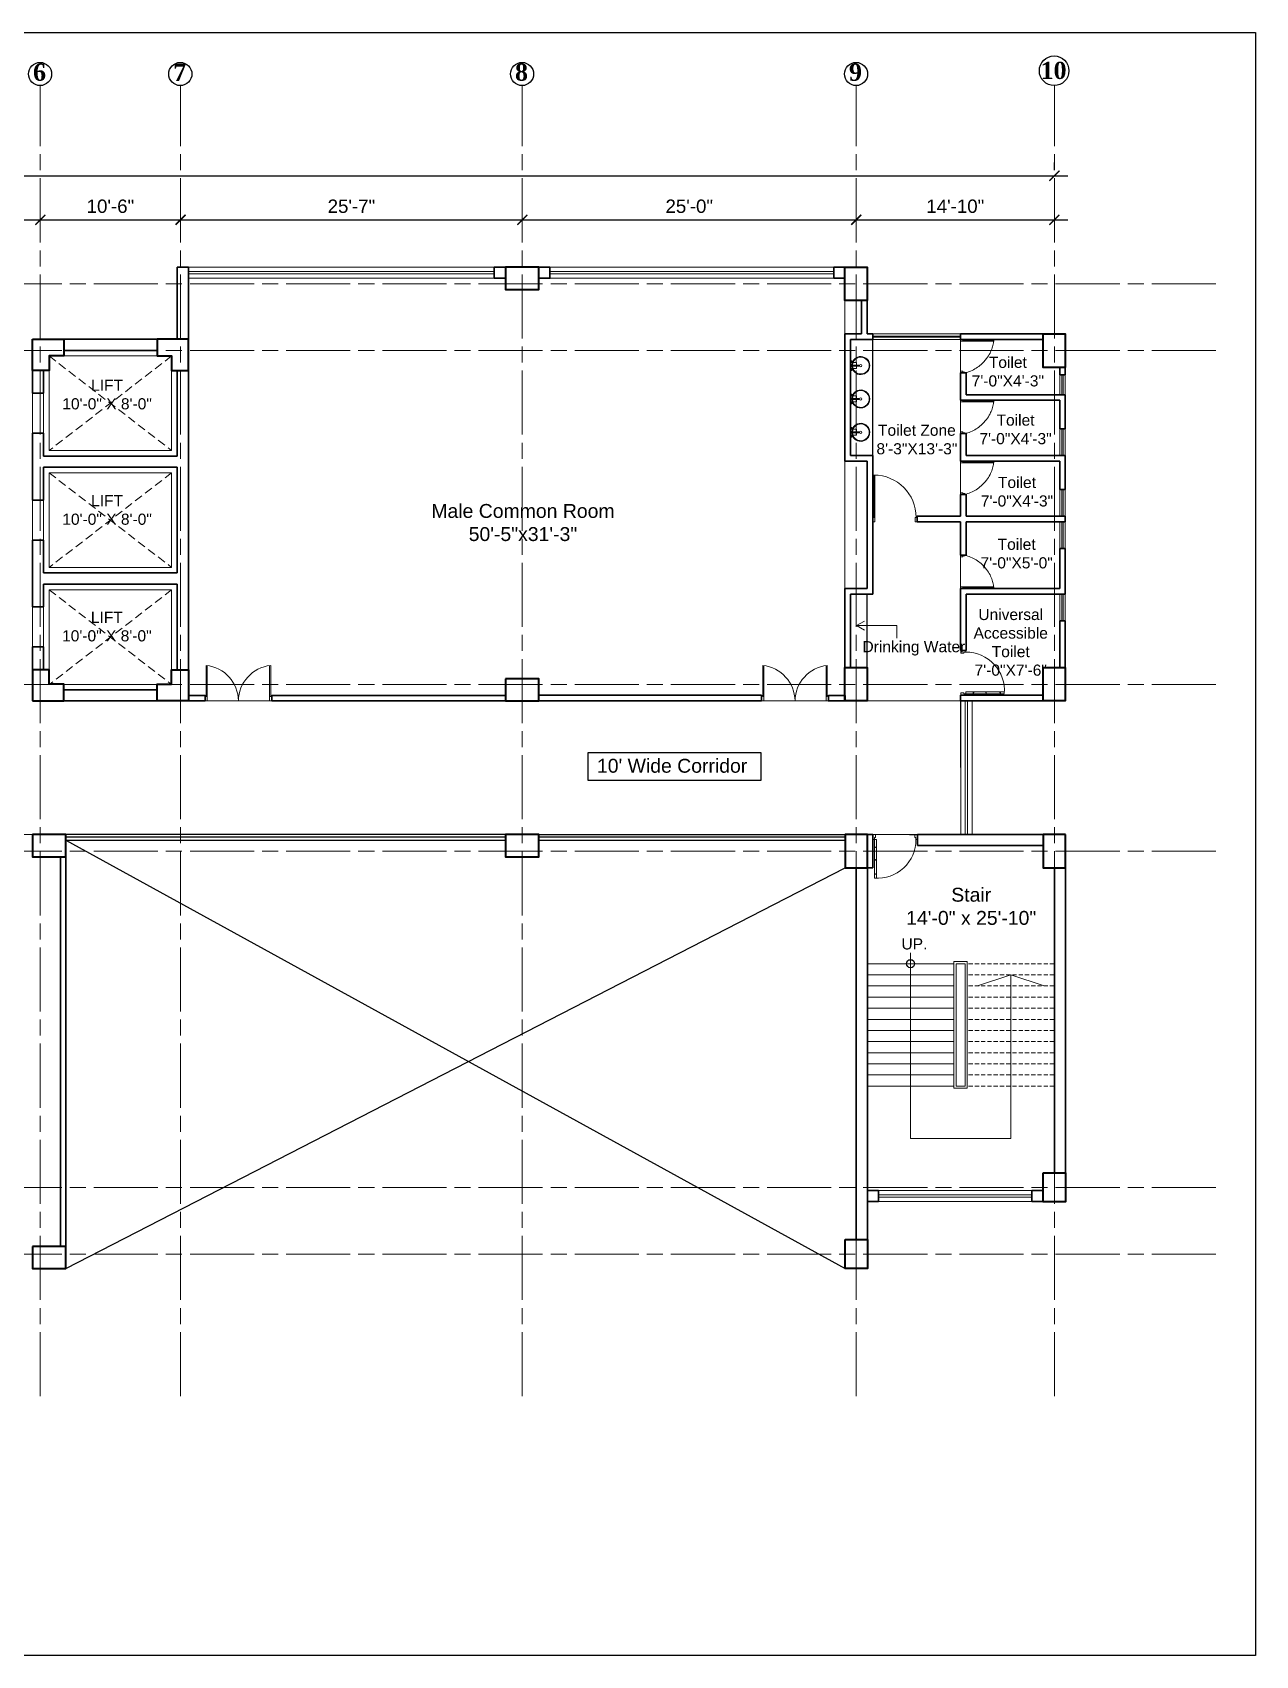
# Model space of a CAD drawing. Header units: inches. Extents: x -12 to 20935469, y -1604 to 24729220.
# Drawn here: x 20857101 to 20858200, y 24703583 to 24705041 of the extents above; entities that cross this region are included whole.
import ezdxf
from ezdxf import colors
from ezdxf.entities.mleader import LeaderData, LeaderLine
from ezdxf.math import Vec2, Vec3

# ---------------------------------------------------------------- set-up
doc = ezdxf.new("R2010")
doc.units = ezdxf.units.IN
doc.header["$LTSCALE"] = 0.03
doc.header["$MEASUREMENT"] = 0
doc.header["$PDMODE"] = 32
doc.header["$PDSIZE"] = 15
doc.linetypes.add('ACAD_ISO08W100', pattern=[36, 24, -3, 6, -3])
doc.linetypes.add('DASHED2', pattern=[0.375, 0.25, -0.125])
for name, color, linetype, lineweight in [('column', 1, 'Continuous', 40), ('Dim Line', 252, 'Continuous', 13), ('Door', 7, 'Continuous', 18), ('Dot', 253, 'Continuous', 0), ('Gas', 21, 'Continuous', 5), ('Glass Line', 252, 'Continuous', 9), ('Grid Line', 252, 'Continuous', 18), ('Hatch', 253, 'Continuous', 15), ('Main Wall', 7, 'Continuous', 30), ('RAIL', 23, 'Continuous', 13), ('STAIR', 46, 'Continuous', 15), ('TOILET FIXTURE', 142, 'Continuous', 5), ('wind.', 150, 'Continuous', 20)]:
    doc.layers.add(name, color=color, linetype=linetype, lineweight=lineweight)
doc.layers.add('FUR', color=251, linetype='Continuous')
doc.layers.add('TEXT', color=7, linetype='Continuous')
doc.styles.add('2', font='swisscl.ttf')
doc.styles.add('RomanS', font='arial.ttf', dxfattribs={"height": 12})
doc.styles.get("Standard").update_dxf_attribs({"font": 'timesbd.ttf'})
doc.dimstyles.new('Aec_Arch_I', dxfattribs={"dimscale": 96, "dimtxt": 12, "dimasz": 0.09375, "dimexe": 0.125, "dimexo": 0.125, "dimgap": 0.0625, "dimtad": 1, "dimdec": 0, "dimzin": 3, "dimdsep": 46, "dimlunit": 4, "dimtxsty": 'RomanS', "dimblk1": 'ARCHTICK', "dimblk2": 'ARCHTICK', "dimsah": 1, "dimcen": 0.09375, "dimdle": 0.125, "dimadec": 0, "dimazin": 0, "dimtfac": 0.75, "dimtdec": 0, "dimtmove": 2, "dimatfit": 3, "dimldrblk": 'ARCHTICK', "dimfxl": 1, "dimfrac": 1, "dimtolj": 1, "dimtzin": 0, "dimarcsym": 0})

# ---------------------------------------------------------------- blocks, each defined once
blk = doc.blocks.new('_ArchTick')
at = {"color": 0, "linetype": 'ByBlock', "lineweight": 35, "const_width": 0.15}
blk.add_lwpolyline([(-0.5, -0.5), (0.5, 0.5)], dxfattribs=at)
blk = doc.blocks.new('*D21')
at = {"layer": 'Defpoints', "color": 0, "transparency": 16777216}
for p in [(20831844.3, 24724578.2), (20832040.8, 24724578.2), (20832040.8, 24724578.2)]:
    blk.add_point(p, dxfattribs=at)
at = {"layer": 'Dim Line', "color": 0, "lineweight": -2, "transparency": 16777216}
for p, q in [((20831832.3, 24724578.2), (20832052.8, 24724578.2)), ((20831844.3, 24724566.2), (20831844.3, 24724566.2)), ((20832040.8, 24724566.2), (20832040.8, 24724566.2))]:
    blk.add_line(p, q, dxfattribs=at)
at = {"layer": 'Dim Line', "color": 0, "lineweight": -2, "transparency": 16777216, "xscale": 9, "yscale": 9, "zscale": 9, "rotation": 180}
blk.add_blockref('_ArchTick', (20831844.3, 24724578.2), dxfattribs=at)
at = {"layer": 'Dim Line', "color": 0, "lineweight": -2, "transparency": 16777216, "xscale": 9, "yscale": 9, "zscale": 9}
blk.add_blockref('_ArchTick', (20832040.8, 24724578.2), dxfattribs=at)
at = {"layer": 'Dim Line', "color": 0, "transparency": 16777216, "insert": (20831942.5, 24724590.3), "char_height": 12, "attachment_point": 5, "style": 'RomanS'}
blk.add_mtext('\\A1;16\'-5"', dxfattribs=at)
blk = doc.blocks.new('*D22')
at = {"layer": 'Defpoints', "color": 0, "transparency": 16777216}
for p in [(20832040.8, 24724578.2), (20832166.8, 24724578.2), (20832166.8, 24724578.2)]:
    blk.add_point(p, dxfattribs=at)
at = {"layer": 'Dim Line', "color": 0, "lineweight": -2, "transparency": 16777216}
for p, q in [((20832028.8, 24724578.2), (20832178.8, 24724578.2)), ((20832040.8, 24724566.2), (20832040.8, 24724566.2)), ((20832166.8, 24724566.2), (20832166.8, 24724566.2))]:
    blk.add_line(p, q, dxfattribs=at)
at = {"layer": 'Dim Line', "color": 0, "lineweight": -2, "transparency": 16777216, "xscale": 9, "yscale": 9, "zscale": 9, "rotation": 180}
blk.add_blockref('_ArchTick', (20832040.8, 24724578.2), dxfattribs=at)
at = {"layer": 'Dim Line', "color": 0, "lineweight": -2, "transparency": 16777216, "xscale": 9, "yscale": 9, "zscale": 9}
blk.add_blockref('_ArchTick', (20832166.8, 24724578.2), dxfattribs=at)
at = {"layer": 'Dim Line', "color": 0, "transparency": 16777216, "insert": (20832103.8, 24724590.3), "char_height": 12, "attachment_point": 5, "style": 'RomanS'}
blk.add_mtext('\\A1;10\'-6"', dxfattribs=at)
blk = doc.blocks.new('*D23')
at = {"layer": 'Defpoints', "color": 0, "transparency": 16777216}
for p in [(20832166.8, 24724578.2), (20832473.8, 24724578.2), (20832473.8, 24724578.2)]:
    blk.add_point(p, dxfattribs=at)
at = {"layer": 'Dim Line', "color": 0, "lineweight": -2, "transparency": 16777216}
for p, q in [((20832154.8, 24724578.2), (20832485.8, 24724578.2)), ((20832166.8, 24724566.2), (20832166.8, 24724566.2)), ((20832473.8, 24724566.2), (20832473.8, 24724566.2))]:
    blk.add_line(p, q, dxfattribs=at)
at = {"layer": 'Dim Line', "color": 0, "lineweight": -2, "transparency": 16777216, "xscale": 9, "yscale": 9, "zscale": 9, "rotation": 180}
blk.add_blockref('_ArchTick', (20832166.8, 24724578.2), dxfattribs=at)
at = {"layer": 'Dim Line', "color": 0, "lineweight": -2, "transparency": 16777216, "xscale": 9, "yscale": 9, "zscale": 9}
blk.add_blockref('_ArchTick', (20832473.8, 24724578.2), dxfattribs=at)
at = {"layer": 'Dim Line', "color": 0, "transparency": 16777216, "insert": (20832320.3, 24724590.3), "char_height": 12, "attachment_point": 5, "style": 'RomanS'}
blk.add_mtext('\\A1;25\'-7"', dxfattribs=at)
blk = doc.blocks.new('*D10')
at = {"layer": 'Defpoints', "color": 0, "transparency": 16777216}
for p in [(20832473.8, 24724578.2), (20832773.8, 24724578.2), (20832773.8, 24724578.2)]:
    blk.add_point(p, dxfattribs=at)
at = {"layer": 'Dim Line', "color": 0, "lineweight": -2, "transparency": 16777216}
blk.add_line((20832461.8, 24724578.2), (20832785.8, 24724578.2), dxfattribs=at)
at = {"layer": 'Dim Line', "color": 0, "lineweight": -2, "transparency": 16777216, "xscale": 9, "yscale": 9, "zscale": 9, "rotation": 180}
blk.add_blockref('_ArchTick', (20832473.8, 24724578.2), dxfattribs=at)
at = {"layer": 'Dim Line', "color": 0, "lineweight": -2, "transparency": 16777216, "xscale": 9, "yscale": 9, "zscale": 9}
blk.add_blockref('_ArchTick', (20832773.8, 24724578.2), dxfattribs=at)
at = {"layer": 'Dim Line', "color": 0, "transparency": 16777216, "insert": (20832623.8, 24724590.3), "char_height": 12, "attachment_point": 5, "style": 'RomanS'}
blk.add_mtext('\\A1;25\'-0"', dxfattribs=at)
blk = doc.blocks.new('*D11')
at = {"layer": 'Defpoints', "color": 0, "transparency": 16777216}
for p in [(20832773.8, 24724578.2), (20832951.8, 24724578.2), (20832951.8, 24724578.2)]:
    blk.add_point(p, dxfattribs=at)
at = {"layer": 'Dim Line', "color": 0, "lineweight": -2, "transparency": 16777216}
for p, q in [((20832761.8, 24724578.2), (20832963.8, 24724578.2)), ((20832951.8, 24724566.2), (20832951.8, 24724566.2))]:
    blk.add_line(p, q, dxfattribs=at)
at = {"layer": 'Dim Line', "color": 0, "lineweight": -2, "transparency": 16777216, "xscale": 9, "yscale": 9, "zscale": 9, "rotation": 180}
blk.add_blockref('_ArchTick', (20832773.8, 24724578.2), dxfattribs=at)
at = {"layer": 'Dim Line', "color": 0, "lineweight": -2, "transparency": 16777216, "xscale": 9, "yscale": 9, "zscale": 9}
blk.add_blockref('_ArchTick', (20832951.8, 24724578.2), dxfattribs=at)
at = {"layer": 'Dim Line', "color": 0, "transparency": 16777216, "insert": (20832862.8, 24724590.3), "char_height": 12, "attachment_point": 5, "style": 'RomanS'}
blk.add_mtext('\\A1;14\'-10"', dxfattribs=at)
blk = doc.blocks.new('*D13')
at = {"layer": 'Defpoints', "color": 0, "transparency": 16777216}
for p in [(20830948.3, 24724610.7), (20832951.8, 24724617.8), (20832951.8, 24724610.7)]:
    blk.add_point(p, dxfattribs=at)
at = {"layer": 'Dim Line', "color": 0, "lineweight": -2, "transparency": 16777216}
for p, q in [((20830948.3, 24724622.7), (20830948.3, 24724629.8)), ((20832951.8, 24724622.7), (20832951.8, 24724629.8)), ((20830936.3, 24724617.8), (20832963.8, 24724617.8))]:
    blk.add_line(p, q, dxfattribs=at)
at = {"layer": 'Dim Line', "color": 0, "lineweight": -2, "transparency": 16777216, "xscale": 9, "yscale": 9, "zscale": 9, "rotation": 180}
blk.add_blockref('_ArchTick', (20830948.3, 24724617.8), dxfattribs=at)
at = {"layer": 'Dim Line', "color": 0, "lineweight": -2, "transparency": 16777216, "xscale": 9, "yscale": 9, "zscale": 9}
blk.add_blockref('_ArchTick', (20832951.8, 24724617.8), dxfattribs=at)
at = {"layer": 'Dim Line', "color": 0, "transparency": 16777216, "insert": (20831950, 24724629.9), "char_height": 12, "attachment_point": 5, "style": 'RomanS'}
blk.add_mtext('\\A1;166\'-11"', dxfattribs=at)
blk = doc.blocks.new('Door_45')
at = {"layer": 'Door'}
for p, q in [((1.5, 5), (1.5, 44)), ((1.5, 40), (2.2, 40)), ((2.2, 40), (2.2, 39.5)), ((2.2, 39.5), (2.7, 39.5)), ((2.7, 39.5), (2.7, 40)), ((2.7, 40), (3.5, 40)), ((3.5, 44), (3.5, 5)), ((1.5, 25.8), (2.2, 25.8)), ((2.2, 25.8), (2.2, 25.3)), ((2.2, 25.3), (2.7, 25.3)), ((2.7, 25.8), (3.5, 25.8)), ((2.7, 25.3), (2.7, 25.8)), ((0, 0), (0, 5)), ((0, 5), (1.5, 5)), ((1.5, 12.6), (2.2, 12.6)), ((3.5, 5), (1.5, 5)), ((1.5, 5), (1.5, 3)), ((1.5, 3), (2.5, 3)), ((2.2, 12.6), (2.2, 13.1)), ((2.2, 13.1), (2.7, 13.1)), ((2.5, 3), (2.5, 0)), ((2.7, 13.1), (2.7, 12.6)), ((2.7, 12.6), (3.5, 12.6)), ((42.5, 3), (42.5, 0)), ((43.5, 3), (42.5, 3)), ((45, 5), (43.5, 5)), ((43.5, 5), (43.5, 3)), ((45, 0), (45, 5)), ((2.5, 0), (0, 0)), ((42.5, 0), (45, 0))]:
    blk.add_line(p, q, dxfattribs=at)
blk.add_arc((4.7, 5.3), 38.8, 359.6233, 94.6685, dxfattribs=at)
blk = doc.blocks.new('A$C36295410')
at = {"layer": 'Door'}
for p, q in [((1, 4), (1, 32)), ((2, 0), (2, 32)), ((58, 0), (58, 32)), ((59, 4), (59, 32)), ((1, 5), (0, 5)), ((2, 4), (1, 4)), ((58, 4), (59, 4)), ((59, 5), (60, 5)), ((2, 0), (0, 0)), ((58, 0), (60, 0))]:
    blk.add_line(p, q, dxfattribs=at)
for centre, start, end in [((-2.5, -0.3), 0.5906, 83.7783), ((62.5, -0.3), 96.2217, 179.4094)]:
    blk.add_arc(centre, 32.5, start, end, dxfattribs=at)
blk = doc.blocks.new('sssss-flat-876')
at = {"layer": 'Door', "linetype": 'Continuous', "ltscale": 3}
blk.add_line((3666.5, 84027.2), (3666.5, 84055.7), dxfattribs=at)
at = {"layer": 'Door', "linetype": 'Continuous', "ltscale": 3, "extrusion": (-7.21527e-09, -3.35624e-18, 1), "elevation": 0}
for points in [[(3666.5, 84057.2), (3666.5, 84055.7), (3668.4, 84055.7), (3668.4, 84056.5), (3670.2, 84056.5), (3670.2, 84057.2)], [(3668.4, 84055.7), (3696.2, 84055.7), (3696.2, 84056.5), (3668.4, 84056.5)]]:
    blk.add_lwpolyline(points, close=True, dxfattribs=at)
at = {"layer": 'Door', "linetype": 'Continuous', "ltscale": 3, "flags": 128}
blk.add_lwpolyline([(3670.2, 84027.2, 0.04096), (3675.5, 84028.9, 0.082496), (3684.9, 84034.8, 0.052187), (3689.7, 84040, 0.043988), (3692.9, 84045, 0.036571), (3694.8, 84049.6, 0.034751), (3695.9, 84054.2, 0.011435), (3696.2, 84055.7)], format="xyb", dxfattribs=at)
at = {"layer": 'Door', "linetype": 'Continuous', "ltscale": 3}
blk.add_lwpolyline([(3666.5, 84027.2), (3666.5, 84028.7), (3668.4, 84028.7), (3668.4, 84027.9), (3670.2, 84027.9), (3670.2, 84027.2)], close=True, dxfattribs=at)
blk = doc.blocks.new('7-flat-72')
at = {"layer": 'Glass Line', "color": 8, "ltscale": 20}
for p, q in [((-64478.7, 376960.5), (-64480.3, 376960.5)), ((-64480.3, 376959.5), (-64480.3, 376960.5)), ((-64480.3, 376959.5), (-64480.3, 376960.5)), ((-64478.7, 376959.5), (-64480.3, 376959.5)), ((-64480.3, 376959.1), (-64480.3, 376959.4)), ((-64478.7, 376959.4), (-64480.3, 376959.4)), ((-64478.7, 376959.1), (-64480.3, 376959.1)), ((-64480.2, 376959.4), (-64480.2, 376959.5)), ((-64480.1, 376959.5), (-64480.1, 376960.5)), ((-64479.9, 376959.5), (-64479.9, 376960.5)), ((-64479.5, 376959.5), (-64479.5, 376960.5)), ((-64479.1, 376959.5), (-64479.1, 376960.5)), ((-64478.9, 376959.5), (-64478.9, 376960.5)), ((-64478.9, 376959.4), (-64478.9, 376959.5)), ((-64478.8, 376959.5), (-64478.8, 376960.5)), ((-64478.7, 376959.5), (-64478.7, 376960.5)), ((-64478.7, 376959.1), (-64478.7, 376959.4)), ((-64475.1, 376959.4), (-64476.9, 376959.4)), ((-64476.9, 376959.1), (-64476.9, 376959.4)), ((-64475.1, 376959.1), (-64476.9, 376959.1)), ((-64476.6, 376959.4), (-64476.6, 376966.6)), ((-64475.5, 376966.6), (-64476.6, 376966.6)), ((-64475.5, 376959.4), (-64475.5, 376966.6)), ((-64475.1, 376959.1), (-64475.1, 376959.4)), ((-64473.3, 376960.5), (-64471.7, 376960.5)), ((-64473.3, 376959.5), (-64473.3, 376960.5)), ((-64473.3, 376959.5), (-64473.3, 376960.5)), ((-64473.3, 376959.5), (-64471.7, 376959.5)), ((-64473.3, 376959.1), (-64473.3, 376959.4)), ((-64473.3, 376959.4), (-64471.7, 376959.4)), ((-64473.3, 376959.1), (-64471.7, 376959.1)), ((-64473.1, 376959.5), (-64473.1, 376960.5)), ((-64473.1, 376959.4), (-64473.1, 376959.5)), ((-64472.9, 376959.5), (-64472.9, 376960.5)), ((-64472.5, 376959.5), (-64472.5, 376960.5)), ((-64472.1, 376959.5), (-64472.1, 376960.5)), ((-64471.9, 376959.5), (-64471.9, 376960.5)), ((-64471.9, 376959.4), (-64471.9, 376959.5)), ((-64471.8, 376959.5), (-64471.8, 376960.5)), ((-64471.7, 376959.5), (-64471.7, 376960.5)), ((-64471.7, 376959.1), (-64471.7, 376959.4))]:
    blk.add_line(p, q, dxfattribs=at)
blk.add_circle((-64476, 376968.4, 0), 1.08, dxfattribs=at)
for radius, start, end in [(8.1, 273.8334, 266.1883), (7.55, 274.115, 265.9068)]:
    blk.add_arc((-64476, 376968.4, 0), radius, start, end, dxfattribs=at)
blk = doc.blocks.new('SFSFSFS-flat-72')
at = {"layer": 'TOILET FIXTURE', "ltscale": 0.2}
blk.add_lwpolyline([(-3918.5, -3608.1), (-3918.5, -3602.7), (-3923.9, -3602.7), (-3923.9, -3608.1)], close=True, dxfattribs=at)
at = {"layer": 'TOILET FIXTURE', "ltscale": 20}
blk.add_blockref('7-flat-72', (60554.8, -380567.2), dxfattribs=at)
blk = doc.blocks.new('$D40')
at = {"layer": 'Door'}
for p, q in [((1, 4), (1, 42)), ((2, 0), (2, 42)), ((1, 5), (0, 5)), ((2, 0), (0, 0)), ((2, 4), (1, 4)), ((39, 4), (38, 4)), ((38, 4), (38, 0)), ((40, 0), (38, 0)), ((40, 5), (39, 5)), ((39, 5), (39, 4))]:
    blk.add_line(p, q, dxfattribs=at)
blk.add_arc((1, 4), 38, 0, 90, dxfattribs=at)
blk = doc.blocks.new('fff')
at = {"layer": 'Grid Line', "color": 252, "linetype": 'ACAD_ISO08W100', "lineweight": 9, "ltscale": 80, "true_color": 0x939598}
for p, q in [((20832040.8, 24723521.1), (20832040.8, 24724698.8)), ((20832166.8, 24723521.1), (20832166.8, 24724698.8)), ((20832473.8, 24723521.1), (20832473.8, 24724698.8)), ((20832773.8, 24723521.1), (20832773.8, 24724698.8)), ((20832951.8, 24723521.1), (20832951.8, 24724698.8)), ((20833096.9, 24724520.6), (20830726.1, 24724520.6)), ((20833096.9, 24724460.6), (20830726.1, 24724460.6)), ((20833096.9, 24724160.7), (20830726.1, 24724160.7)), ((20833096.9, 24724010.7), (20830726.1, 24724010.7)), ((20833096.9, 24723708.7), (20830726.1, 24723708.7)), ((20833096.9, 24723648.8), (20830726.1, 24723648.8))]:
    blk.add_line(p, q, dxfattribs=at)
at = {"layer": 'Dim Line'}
for base, p1, p2, picture, middle in [((20832951.7523, 24724617.8128), (20830948.3088, 24724610.7482), (20832951.7523, 24724610.7482), '*D13', (20831950.0306, 24724629.9397)), ((20832040.7792, 24724578.1666), (20831844.25, 24724578.1666), (20832040.7792, 24724578.1666), '*D21', (20831942.5146, 24724590.2934)), ((20832166.8, 24724578.2), (20832040.8, 24724578.2), (20832166.8, 24724578.2), '*D22', (20832103.8, 24724590.3)), ((20832473.8, 24724578.2), (20832166.8, 24724578.2), (20832473.8, 24724578.2), '*D23', (20832320.3, 24724590.3)), ((20832773.8, 24724578.2), (20832473.8, 24724578.2), (20832773.8, 24724578.2), '*D10', (20832623.8, 24724590.3)), ((20832951.8, 24724578.2), (20832773.8, 24724578.2), (20832951.8, 24724578.2), '*D11', (20832862.8, 24724590.3))]:
    dim = blk.add_linear_dim(base=base, p1=p1, p2=p2, dimstyle='Aec_Arch_I', dxfattribs=at)
    dim.commit()
    dim.dimension.update_dxf_attribs({"geometry": picture, "text_midpoint": middle})

msp = doc.modelspace()

# ---------------------------------------------------------------- linework, layer by layer
for p, q in [((20857856.3, 24704661), (20857856.3, 24704765.2)), ((20858029.3, 24704770.2), (20858029.3, 24704770.2)), ((20857851.3, 24704470.4), (20857851.3, 24704536.4)), ((20857940.3, 24704445.6), (20857935.3, 24704445.6)), ((20857526.5, 24704320.4), (20857131.5, 24704320.4)), ((20857131.5, 24704318.4), (20857526.5, 24704318.4)), ((20857131.5, 24704315.4), (20857526.5, 24704315.4)), ((20857131.5, 24704315.4), (20857831.5, 24703930.4)), ((20857556.5, 24704320.4), (20857831.5, 24704320.4)), ((20857556.5, 24704318.4), (20857831.5, 24704318.4)), ((20857556.5, 24704315.4), (20857831.5, 24704315.4)), ((20857889.3, 24704320.4), (20857991.5, 24704320.4)), ((20857131.5, 24703930.4), (20857831.5, 24704290.4))]:
    msp.add_line(p, q)
msp.add_lwpolyline([(20857755.9, 24704368.8), (20857600.7, 24704368.8), (20857600.7, 24704394.1), (20857755.9, 24704394.1)], close=True)
msp.add_circle((20857890.3, 24704204.3), 3.61)
at = {"layer": 'column', "lineweight": 40, "ltscale": 20}
for points in [[(20857526.5, 24704830.2), (20857526.5, 24704810.2), (20857556.5, 24704810.2), (20857556.5, 24704830.2)], [(20857831.3, 24704830.2), (20857851.3, 24704830.2), (20857851.3, 24704800.2), (20857831.3, 24704800.2)], [(20858009.3, 24704770.2), (20858029.3, 24704770.2), (20858029.3, 24704740.2), (20858009.3, 24704740.2)], [(20857831.3, 24704470.4), (20857851.3, 24704470.4), (20857851.3, 24704440.4), (20857831.3, 24704440.4)], [(20858009.3, 24704470.4), (20858029.3, 24704470.4), (20858029.3, 24704440.4), (20858009.3, 24704440.4)], [(20857526.5, 24704460.4), (20857526.5, 24704440.4), (20857556.5, 24704440.4), (20857556.5, 24704460.4)], [(20857101.5, 24704320.4), (20857101.5, 24704300.4), (20857131.5, 24704300.4), (20857131.5, 24704320.4)], [(20857526.5, 24704320.4), (20857526.5, 24704300.4), (20857556.5, 24704300.4), (20857556.5, 24704320.4)], [(20857851.5, 24704320.4), (20857831.5, 24704320.4), (20857831.5, 24704290.4), (20857851.5, 24704290.4)], [(20858029.5, 24704320.4), (20858009.5, 24704320.4), (20858009.5, 24704290.4), (20858029.5, 24704290.4)], [(20858009.5, 24704016.3), (20858029.5, 24704016.3), (20858029.5, 24703990.3), (20858009.5, 24703990.3)], [(20857101.5, 24703950.3), (20857101.5, 24703930.3), (20857131.5, 24703930.3), (20857131.5, 24703950.3)], [(20857831.5, 24703956.4), (20857851.5, 24703956.4), (20857851.5, 24703930.4), (20857831.5, 24703930.4)]]:
    msp.add_lwpolyline(points, close=True, dxfattribs=at)
for points in [[(20857101.5, 24704765.4), (20857129.5, 24704765.4), (20857129.5, 24704750.4), (20857116.5, 24704750.4), (20857116.5, 24704737.4), (20857101.5, 24704737.4), (20857101.5, 24704765.4)], [(20857241.5, 24704765.4), (20857213.5, 24704765.4), (20857213.5, 24704750.4), (20857226.5, 24704750.4), (20857226.5, 24704737.4), (20857241.5, 24704737.4), (20857241.5, 24704765.4)], [(20857101.5, 24704440.4), (20857129.5, 24704440.4), (20857129.5, 24704455.4), (20857116.5, 24704455.4), (20857116.5, 24704468.4), (20857101.5, 24704468.4), (20857101.5, 24704440.4)], [(20857241.5, 24704440.4), (20857213.5, 24704440.4), (20857213.5, 24704455.4), (20857226.5, 24704455.4), (20857226.5, 24704468.4), (20857241.5, 24704468.4), (20857241.5, 24704440.4)]]:
    msp.add_lwpolyline(points, dxfattribs=at)
at = {"layer": 'Defpoints'}
msp.add_lwpolyline([(20855761.3, 24705041.1), (20858200.2, 24705041.1), (20858200.2, 24703582.6), (20855761.3, 24703582.6)], close=True, dxfattribs=at)
at = {"layer": 'Dot', "linetype": 'DASHED2', "lineweight": 0, "ltscale": 1000}
for points in [[(20857116.4, 24704750.4), (20857226.5, 24704665.4), (20857226.5, 24704750.4), (20857116.4, 24704665.4)], [(20857116.4, 24704645.4), (20857226.5, 24704560.4), (20857226.5, 24704645.4), (20857116.4, 24704560.4)], [(20857116.5, 24704540.4), (20857226.5, 24704455.2), (20857226.5, 24704540.4), (20857116.5, 24704455.2)]]:
    msp.add_lwpolyline(points, dxfattribs=at)
at = {"layer": 'Gas', "color": 0, "lineweight": 5}
for points in [[(20857116.4, 24704665.4), (20857226.5, 24704665.4), (20857226.5, 24704750.4), (20857116.4, 24704750.4)], [(20857116.4, 24704560.4), (20857226.5, 24704560.4), (20857226.5, 24704645.4), (20857116.4, 24704645.4)], [(20857116.5, 24704455.2), (20857226.5, 24704455.2), (20857226.5, 24704540.4), (20857116.5, 24704540.4)], [(20857929.3, 24704206.3), (20857941.3, 24704206.3), (20857941.3, 24704092.3), (20857929.3, 24704092.3)], [(20857931.3, 24704204.3), (20857939.3, 24704204.3), (20857939.3, 24704094.3), (20857931.3, 24704094.3)]]:
    msp.add_lwpolyline(points, close=True, dxfattribs=at)
at = {"layer": 'Gas', "color": 0, "lineweight": 35}
msp.add_lwpolyline([(20857101.5, 24704440.4), (20857101.5, 24704440.4)], dxfattribs=at)
at = {"layer": 'Hatch', "lineweight": 5}
for p, q in [((20857831.3, 24704770.2), (20857831.3, 24704800.2)), ((20857831.3, 24704541.4), (20857831.3, 24704656))]:
    msp.add_line(p, q, dxfattribs=at)
at = {"layer": 'Hatch', "lineweight": 0}
msp.add_lwpolyline([(20857935.5, 24704320.4), (20857935.3, 24704440.5), (20857851.3, 24704440.4), (20857101.5, 24704440.4), (20857101.5, 24704755.4), (20856921.8, 24704755.2), (20856921.8, 24704440.4), (20856099.8, 24704440.5), (20856099.8, 24704320.5)], close=True, dxfattribs=at)
at = {"layer": 'Main Wall', "lineweight": 30}
for p, q in [((20857231.5, 24704830.2), (20857241.5, 24704830.2)), ((20857231.5, 24704830.2), (20857231.5, 24704765.4)), ((20857241.5, 24704468.4), (20857241.5, 24704830.2)), ((20857526.3, 24704830.2), (20857516.3, 24704830.2)), ((20857516.3, 24704830.2), (20857516.3, 24704820.2)), ((20857516.3, 24704820.2), (20857526.3, 24704820.2)), ((20857821.3, 24704830.2), (20857831.3, 24704830.2)), ((20857821.3, 24704820.2), (20857821.3, 24704830.2)), ((20857831.3, 24704820.2), (20857821.3, 24704820.2)), ((20857846.3, 24704770.2), (20857846.3, 24704800.2)), ((20857851.3, 24704770.2), (20857851.3, 24704800.2)), ((20857111.5, 24704765.4), (20857231.5, 24704765.4)), ((20857831.3, 24704656), (20857831.3, 24704770.2)), ((20857846.3, 24704770.2), (20857831.3, 24704770.2)), ((20857836.3, 24704661), (20857836.3, 24704765.2)), ((20857856.3, 24704765.2), (20857836.3, 24704765.2)), ((20857856.3, 24704770.2), (20857851.3, 24704770.2)), ((20857856.3, 24704765.2), (20857856.3, 24704770.2)), ((20858009.3, 24704770.2), (20857935.3, 24704770.2)), ((20857935.3, 24704765.2), (20857935.3, 24704770.2)), ((20858009.3, 24704765.2), (20857935.3, 24704765.2)), ((20857129.5, 24704755.4), (20857213.5, 24704755.4)), ((20857940.3, 24704735.2), (20857935.3, 24704735.2)), ((20858029.3, 24704733.6), (20858029.3, 24704740.2)), ((20857101.5, 24704716.9), (20857111.5, 24704716.9)), ((20857935.3, 24704710.6), (20858024.3, 24704710.6)), ((20858029.3, 24704685), (20858029.3, 24704715.6)), ((20857101.5, 24704680.9), (20857111.5, 24704680.9)), ((20857935.3, 24704680.6), (20857940.3, 24704680.6)), ((20857111.5, 24704660.4), (20857231.5, 24704660.4)), ((20857856.3, 24704661), (20857836.3, 24704661)), ((20857856.3, 24704606.4), (20857856.3, 24704661)), ((20858029.3, 24704630.4), (20858029.3, 24704661)), ((20857111.5, 24704650.4), (20857231.5, 24704650.4)), ((20857851.3, 24704656), (20857831.3, 24704656)), ((20857851.3, 24704541.4), (20857851.3, 24704656)), ((20857935.3, 24704656), (20858024.3, 24704656)), ((20858024.3, 24704656), (20858024.3, 24704630.4)), ((20858029.3, 24704630.4), (20858024.3, 24704630.4)), ((20857101.5, 24704620.9), (20857111.5, 24704620.9)), ((20857935.3, 24704626), (20857940.3, 24704626)), ((20857856.3, 24704536.4), (20857856.3, 24704606.4)), ((20857896.3, 24704601.4), (20857896.3, 24704606.4)), ((20857896.3, 24704601.4), (20857935.3, 24704601.4)), ((20857935.3, 24704571.4), (20857935.3, 24704601.4)), ((20858029.3, 24704606.4), (20857940.3, 24704606.4)), ((20857940.3, 24704601.4), (20858029.3, 24704601.4)), ((20857940.3, 24704571.4), (20857940.3, 24704601.4)), ((20858029.3, 24704601.4), (20858029.3, 24704606.4)), ((20857111.5, 24704584.9), (20857101.5, 24704584.9)), ((20857935.3, 24704571.4), (20857940.3, 24704571.4)), ((20858024.3, 24704577.4), (20858029.3, 24704577.4)), ((20858024.3, 24704577.4), (20858024.3, 24704541.4)), ((20858029.3, 24704536.4), (20858029.3, 24704577.4)), ((20857111.5, 24704555.4), (20857231.5, 24704555.4)), ((20857111.5, 24704545.4), (20857231.5, 24704545.4)), ((20857831.3, 24704470.4), (20857831.3, 24704541.4)), ((20857851.3, 24704541.4), (20857831.3, 24704541.4)), ((20857935.3, 24704485.6), (20857935.3, 24704541.4)), ((20857935.3, 24704541.4), (20858024.3, 24704541.4)), ((20857836.3, 24704470.4), (20857836.3, 24704536.4)), ((20857856.3, 24704536.4), (20857836.3, 24704536.4)), ((20857940.3, 24704485.6), (20857940.3, 24704536.4)), ((20857940.3, 24704536.4), (20858029.3, 24704536.4)), ((20857111.5, 24704524.9), (20857101.5, 24704524.9)), ((20858024.3, 24704512.4), (20858024.3, 24704470.4)), ((20858024.3, 24704512.4), (20858029.3, 24704512.4)), ((20858029.3, 24704470.4), (20858029.3, 24704512.4)), ((20857111.5, 24704488.9), (20857101.5, 24704488.9)), ((20857935.3, 24704485.6), (20857940.3, 24704485.6)), ((20857129.5, 24704440.4), (20857213.5, 24704440.4)), ((20857256.5, 24704445.4), (20857241.5, 24704445.4)), ((20857256.5, 24704440.4), (20857241.5, 24704440.4)), ((20857256.5, 24704440.4), (20857256.5, 24704445.4)), ((20857526.5, 24704445.4), (20857316.5, 24704445.4)), ((20857316.5, 24704440.4), (20857316.5, 24704445.4)), ((20857526.5, 24704440.4), (20857316.5, 24704440.4)), ((20857756.5, 24704445.5), (20857556.5, 24704445.5)), ((20857756.5, 24704440.4), (20857556.5, 24704440.4)), ((20857756.5, 24704445.5), (20857756.5, 24704440.4)), ((20857756.5, 24704440.4), (20857756.5, 24704445.5)), ((20857935.3, 24704445.6), (20858009.3, 24704445.6)), ((20857935.3, 24704445.6), (20857935.3, 24704440.5)), ((20857935.3, 24704440.5), (20858009.3, 24704440.5)), ((20857856.5, 24704320.4), (20857851.5, 24704320.4)), ((20857856.5, 24704290.4), (20857856.5, 24704320.4)), ((20857896.5, 24704320.4), (20858009.5, 24704320.4)), ((20857896.5, 24704320.4), (20857896.5, 24704310.4)), ((20857896.5, 24704310.4), (20858009.5, 24704310.4)), ((20857126.6, 24704300.4), (20857126.6, 24703950.3)), ((20857131.5, 24704300.4), (20857131.5, 24703950.3)), ((20857841.5, 24703956.4), (20857841.5, 24704290.4)), ((20857851.5, 24703956.4), (20857851.5, 24704290.4)), ((20857851.5, 24704290.4), (20857856.5, 24704290.4)), ((20858019.5, 24704290.4), (20858019.5, 24704016.3)), ((20858029.5, 24704290.4), (20858029.5, 24704016.3)), ((20857861.5, 24704000.5), (20857861.5, 24703990.5))]:
    msp.add_line(p, q, dxfattribs=at)
for points in [[(20857556.3, 24704830.2), (20857566.3, 24704830.2), (20857566.3, 24704820.3), (20857556.3, 24704820.3)], [(20857101.5, 24704737.4), (20857101.5, 24704716.9)], [(20857111.5, 24704737.4), (20857111.5, 24704716.9)], [(20857231.5, 24704660.4), (20857231.5, 24704737.4)], [(20857935.3, 24704735.2), (20857935.3, 24704710.6)], [(20857940.3, 24704735.2), (20857940.3, 24704715.6), (20858029.3, 24704715.6)], [(20858024.3, 24704740.2), (20858024.3, 24704733.6)], [(20858024.3, 24704733.6), (20858029.3, 24704733.6)], [(20858024.3, 24704710.6), (20858024.3, 24704685)], [(20857101.5, 24704680.9), (20857101.5, 24704620.9)], [(20857111.5, 24704680.9), (20857111.5, 24704660.4)], [(20857935.3, 24704680.6), (20857935.3, 24704656)], [(20857940.3, 24704680.6), (20857940.3, 24704661), (20858029.3, 24704661)], [(20858024.3, 24704685), (20858029.3, 24704685)], [(20857111.5, 24704650.4), (20857111.5, 24704620.9)], [(20857231.5, 24704555.4), (20857231.5, 24704650.4)], [(20857935.3, 24704626), (20857935.3, 24704606.4)], [(20857940.3, 24704626), (20857940.3, 24704606.4)], [(20857935.3, 24704606.4), (20857896.3, 24704606.4)], [(20857101.5, 24704584.9), (20857101.5, 24704524.9)], [(20857111.5, 24704584.9), (20857111.5, 24704555.4)], [(20857111.5, 24704545.4), (20857111.5, 24704524.9)], [(20857231.5, 24704468.4), (20857231.5, 24704545.4)], [(20857101.5, 24704488.9), (20857101.5, 24704468.4), (20857101.5, 24704468.4)], [(20857111.5, 24704488.9), (20857111.5, 24704468.4)], [(20857129.5, 24704450.4), (20857213.5, 24704450.4)], [(20857861.5, 24703990.5), (20857851.5, 24703990.5), (20857851.5, 24704000.5), (20857861.5, 24704000.5)], [(20858009.4, 24703990.5), (20857999.4, 24703990.5), (20857999.4, 24704000.5), (20858009.4, 24704000.5)]]:
    msp.add_lwpolyline(points, dxfattribs=at)
at = {"layer": 'Main Wall', "lineweight": 13}
for points in [[(20857101.5, 24704680.9), (20857111.5, 24704680.9), (20857111.5, 24704716.9), (20857101.5, 24704716.9)], [(20857101.5, 24704584.9), (20857111.5, 24704584.9), (20857111.5, 24704620.9), (20857101.5, 24704620.9)], [(20857101.5, 24704488.9), (20857111.5, 24704488.9), (20857111.5, 24704524.9), (20857101.5, 24704524.9)]]:
    msp.add_lwpolyline(points, close=True, dxfattribs=at)
at = {"layer": 'Main Wall', "lineweight": 30}
msp.add_lwpolyline([(20857816.5, 24704445.4), (20857831.5, 24704445.4), (20857831.5, 24704440.4), (20857816.5, 24704440.4)], close=True, dxfattribs=at)
at = {"layer": 'RAIL', "lineweight": 9}
for p, q in [((20857890.3, 24704214.1), (20857890.3, 24704047.3)), ((20857950.3, 24704184.3), (20857980.3, 24704194.3)), ((20857980.3, 24704047.3), (20857980.3, 24704194.3)), ((20857980.3, 24704194.3), (20858010.3, 24704184.3)), ((20857851.3, 24704184.3), (20857929.3, 24704184.3)), ((20857890.3, 24704047.3), (20857980.3, 24704047.3))]:
    msp.add_line(p, q, dxfattribs=at)
at = {"layer": 'STAIR', "color": 253, "lineweight": 5}
for p, q in [((20857841.7, 24704508.1), (20857849, 24704512.1)), ((20857841.7, 24704508.1), (20857878, 24704508.1)), ((20857841.7, 24704508.1), (20857849, 24704504.1)), ((20857878, 24704508.1), (20857878, 24704496.8))]:
    msp.add_line(p, q, dxfattribs=at)
at = {"layer": 'STAIR', "color": 32, "lineweight": 5}
for p, q in [((20857929.3, 24704204.3), (20857851.3, 24704204.3)), ((20857929.3, 24704194.3), (20857851.3, 24704194.3)), ((20857911.3, 24704184.3), (20857851.3, 24704184.3)), ((20857929.3, 24704174.3), (20857851.3, 24704174.3)), ((20857929.3, 24704164.3), (20857851.3, 24704164.3)), ((20857929.3, 24704154.3), (20857851.3, 24704154.3)), ((20857929.3, 24704144.3), (20857851.3, 24704144.3)), ((20857929.3, 24704134.3), (20857851.3, 24704134.3)), ((20857929.3, 24704124.3), (20857851.3, 24704124.3)), ((20857929.3, 24704114.3), (20857851.3, 24704114.3)), ((20857929.3, 24704104.3), (20857851.3, 24704104.3)), ((20857929.3, 24704094.3), (20857851.3, 24704094.3))]:
    msp.add_line(p, q, dxfattribs=at)
at = {"layer": 'STAIR', "color": 32, "linetype": 'DASHED2', "lineweight": 5, "ltscale": 500}
for p, q in [((20858019.3, 24704204.3), (20857941.3, 24704204.3)), ((20858019.3, 24704194.3), (20857941.3, 24704194.3)), ((20858019.3, 24704184.3), (20857941.3, 24704184.3)), ((20858019.3, 24704174.3), (20857941.3, 24704174.3)), ((20858019.3, 24704164.3), (20857941.3, 24704164.3)), ((20858019.3, 24704154.3), (20857941.3, 24704154.3)), ((20858019.3, 24704144.3), (20857941.3, 24704144.3)), ((20858019.3, 24704134.3), (20857941.3, 24704134.3)), ((20858019.3, 24704124.3), (20857941.3, 24704124.3)), ((20858019.3, 24704114.3), (20857941.3, 24704114.3)), ((20858019.3, 24704104.3), (20857941.3, 24704104.3)), ((20858019.3, 24704094.3), (20857941.3, 24704094.3))]:
    msp.add_line(p, q, dxfattribs=at)
at = {"layer": 'TEXT'}
for centre, radius in [((20857108.3, 24705003.8), 10.4), ((20857234.3, 24705003.8), 10.4), ((20857541.3, 24705003.8), 10.4), ((20857841.3, 24705003.8), 10.4), ((20858019.3, 24705006.7), 13.3)]:
    msp.add_circle(centre, radius, dxfattribs=at)
at = {"layer": 'wind.'}
for p, q in [((20857516.3, 24704830.2), (20857241.3, 24704830.2)), ((20857241.3, 24704826.3), (20857516.3, 24704826.3)), ((20857241.3, 24704824.3), (20857516.3, 24704824.3)), ((20857516.3, 24704820.2), (20857241.3, 24704820.2)), ((20857566.3, 24704830.2), (20857821.3, 24704830.2)), ((20857566.3, 24704826.3), (20857821.3, 24704826.3)), ((20857566.3, 24704824.3), (20857821.3, 24704824.3)), ((20857566.3, 24704820.3), (20857821.3, 24704820.2)), ((20857935.3, 24704770.2), (20857856.3, 24704770.2)), ((20857935.3, 24704768.2), (20857856.3, 24704768.2)), ((20857935.3, 24704767.2), (20857856.3, 24704767.2)), ((20857935.3, 24704765.2), (20857856.3, 24704765.2)), ((20858024.3, 24704606.4), (20858024.3, 24704630.4)), ((20858026.3, 24704606.4), (20858026.3, 24704630.4)), ((20858027.3, 24704606.4), (20858027.3, 24704630.4)), ((20858029.3, 24704606.4), (20858029.3, 24704630.4)), ((20858024.3, 24704577.4), (20858024.3, 24704601.4)), ((20858026.3, 24704577.4), (20858026.3, 24704601.4)), ((20858027.3, 24704577.4), (20858027.3, 24704601.4)), ((20858029.3, 24704577.4), (20858029.3, 24704601.4)), ((20858024.3, 24704512.4), (20858024.3, 24704536.4)), ((20858026.3, 24704512.4), (20858026.3, 24704536.4)), ((20858027.3, 24704512.4), (20858027.3, 24704536.4)), ((20858029.3, 24704512.4), (20858029.3, 24704536.4)), ((20857935.5, 24704320.4), (20857935.5, 24704440.5)), ((20857939.5, 24704320.4), (20857939.5, 24704440.5)), ((20857941.5, 24704320.4), (20857941.5, 24704440.5)), ((20857945.5, 24704320.4), (20857945.5, 24704440.5))]:
    msp.add_line(p, q, dxfattribs=at)
at = {"layer": 'wind.', "lineweight": 5}
for p, q in [((20858024.3, 24704715.6), (20858024.3, 24704733.6)), ((20858026.3, 24704715.6), (20858026.3, 24704733.6)), ((20858027.3, 24704715.6), (20858027.3, 24704733.6)), ((20858029.3, 24704715.6), (20858029.3, 24704733.6)), ((20858024.3, 24704661), (20858024.3, 24704685)), ((20858026.3, 24704661), (20858026.3, 24704685)), ((20858027.3, 24704661), (20858027.3, 24704685)), ((20858029.3, 24704661), (20858029.3, 24704685)), ((20857999.4, 24704000.5), (20857861.5, 24704000.5)), ((20857999.4, 24703996.5), (20857861.5, 24703996.5)), ((20857999.4, 24703994.5), (20857861.5, 24703994.5)), ((20857999.4, 24703990.5), (20857861.5, 24703990.5))]:
    msp.add_line(p, q, dxfattribs=at)

# ---------------------------------------------------------------- block references
msp.add_blockref('fff', (25067.7, -19705.4))
at = {"layer": 'Door', "ltscale": 20}
for p in [(20854268.8, 24620708), (20854268.8, 24620653.4), (20854268.8, 24620598.8)]:
    msp.add_blockref('sssss-flat-876', p, dxfattribs=at)
at = {"layer": 'Door'}
msp.add_blockref('$D40', (20857856.3, 24704601.4), dxfattribs=at)
at = {"layer": 'Door', "ltscale": 20, "xscale": -1, "rotation": 180}
msp.add_blockref('sssss-flat-876', (20854268.8, 24788598.6), dxfattribs=at)
at = {"layer": 'Door', "color": 250, "ltscale": 20, "xscale": -0.8888888888759539, "yscale": 0.8888888888759539, "zscale": 0.8888888888759539}
for p, rotation in [((20857935.4, 24704445.6), 270), ((20857856.5, 24704320.3), 180)]:
    msp.add_blockref('Door_45', p, dxfattribs=dict(at, rotation=rotation))
at = {"layer": 'FUR'}
for p in [(20857256.5, 24704440.4), (20857756.5, 24704440.4)]:
    msp.add_blockref('A$C36295410', p, dxfattribs=at)
at = {"layer": 'TOILET FIXTURE', "ltscale": 20, "xscale": -1, "rotation": 270}
for p in [(20861444.4, 24708663), (20861444.4, 24708633), (20861444.4, 24708603)]:
    msp.add_blockref('SFSFSFS-flat-72', p, dxfattribs=at)

# ---------------------------------------------------------------- texts
at = {"layer": 'TEXT', "char_height": 15.44, "width": 227.458, "attachment_point": 8, "rotation": 0}
for s, insert in [('\\A1;6', (20857107.8, 24704997.5)), ('\\A1;7', (20857233.8, 24704997.5)), ('\\A1;8', (20857540.8, 24704997.5)), ('\\A1;9', (20857840.8, 24704997.5)), ('\\A1;10', (20858018.8, 24704999.1))]:
    msp.add_mtext(s, dxfattribs=dict(at, insert=insert))
at = {"layer": 'TEXT', "color": 30, "lineweight": 5, "ltscale": 20, "attachment_point": 2, "style": '2'}
for s, width, gutter_width, insert, char_height in [('{\\fArial|b0|i0|c0|p34;\\C0;Toilet \\P7\'-0"X4\'-3"}', 104.76, 0.5, (20857977.7, 24704749.7), 10), ('\\pxsm1;{\\fArial|b0|i0|c0|p34;\\C0;LIFT\\P10\'-0" X 8\'-0" }', 235.592, 0.75, (20857168.5, 24704729.1), 10), ('{\\fArial|b0|i0|c0|p34;\\C0;Toilet Zone\\P8\'-3"X13\'-3"}', 104.76, 0.5, (20857896, 24704688.7), 10), ('{\\fArial|b0|i0|c0|p34;\\C0;Toilet \\P7\'-0"X4\'-3"}', 104.76, 0.5, (20857984.6, 24704697.8), 10), ('{\\fArial|b0|i0|c0|p34;\\C0;Toilet \\P7\'-0"X4\'-3"}', 104.76, 0.5, (20857985.9, 24704641.8), 10), ('\\pxsm1;{\\fArial|b0|i0|c0|p34;\\C0;LIFT\\P10\'-0" X 8\'-0" }', 235.592, 0.75, (20857168.5, 24704625.4), 10), ('\\pxsm1,qc;{\\fArial|b0|i0|c0|p34;\\C0;Male Common Room\\P50\'-5"x31\'-3"}', 361.446, 0.5, (20857542.1, 24704617.4), 12.476), ('{\\fArial|b0|i0|c0|p34;\\C0;Toilet \\P7\'-0"X5\'-0"}', 104.76, 0.5, (20857985.6, 24704586.2), 10), ('\\pxsm1;{\\fArial|b0|i0|c0|p34;\\C0;LIFT\\P10\'-0" X 8\'-0" }', 235.592, 0.75, (20857168.3, 24704520.6), 10), ('{\\fArial|b0|i0|c0|p34;\\C0;Universal Accessible Toilet\\P7\'-0"X7\'-6"}', 88.036, 0.35, (20857980.3, 24704523.1), 10), ('\\pxsm1;{\\fArial|b0|i0|c0|p34;\\C0;Drinking Water }', 88.563, 0.282, (20857893.3, 24704494.2), 10), ("\\pxsm1,qc;{\\fArial|b0|i0|c0|p34;\\C0;10' Wide Corridor}", 227.89, 0.75, (20857676.1, 24704388.4), 12.476), ('\\pxsm1;{\\fArial|b0|i0|c0|p34;\\C0;Stair\\P14\'-0" x 25\'-10"  }', 196.046, 0.282, (20857944.8, 24704272.5), 12.476), ('{\\fArial|b0|i0|c0|p34;\\C0;UP.}', 104.76, 0.5, (20857893.8, 24704227.1), 10)]:
    msp.add_mtext_dynamic_manual_height_columns(s, width=width, gutter_width=gutter_width, heights=[0], dxfattribs=dict(at, insert=insert, char_height=char_height))

# ---------------------------------------------------------------- leaders
at = {"layer": 'TEXT', "lineweight": 5, "ltscale": 20}
ml = msp.add_multileader_mtext('Standard', dxfattribs=at)
ml.set_content('{\\fArial|b0|i0|c0|p34;\\C256;Fire Duct}', color=256)
ml.set_leader_properties()
ml.build(insert=Vec2(0, 0))
ml.multileader.update_dxf_attribs({"text_right_attachment_type": 6, "dogleg_length": 0.36, "arrow_head_size": 10})
ctx = ml.context
ctx.base_point, ctx.char_height, ctx.arrow_head_size, ctx.landing_gap_size, ctx.plane_origin = Vec3(20856896.6, 24704404.8), 10, 10, 0.09, Vec3(20856874.1, 24704452.7)
ctx.right_attachment = 6
notes = []
notes.append((ctx, [(0, (1, 1, 0), (20856874.1, 24704404.8), (1, 0), 22.5, [(0, [(20856874.1, 24704452.7)], 0, [])])]))
ctx.mtext.insert, ctx.mtext.width, ctx.mtext.defined_height, ctx.mtext.flow_direction = Vec3(20856896.7, 24704409.9), 232.704, 29.8, 5
for ctx, leaders in notes:
    for number, flags, end, landing, length, lines in leaders:
        leader = LeaderData()
        leader.index, (leader.has_last_leader_line, leader.has_dogleg_vector, leader.attachment_direction) = number, flags
        leader.last_leader_point, leader.dogleg_vector, leader.dogleg_length = Vec3(end), Vec3(landing), length
        for number, points, colour, breaks in lines:
            line = LeaderLine()
            line.index, line.vertices, line.color, line.breaks = number, Vec3.list(points), colors.encode_raw_color(colour), breaks
            leader.lines.append(line)
        ctx.leaders.append(leader)

doc.saveas('drawing.dxf')
